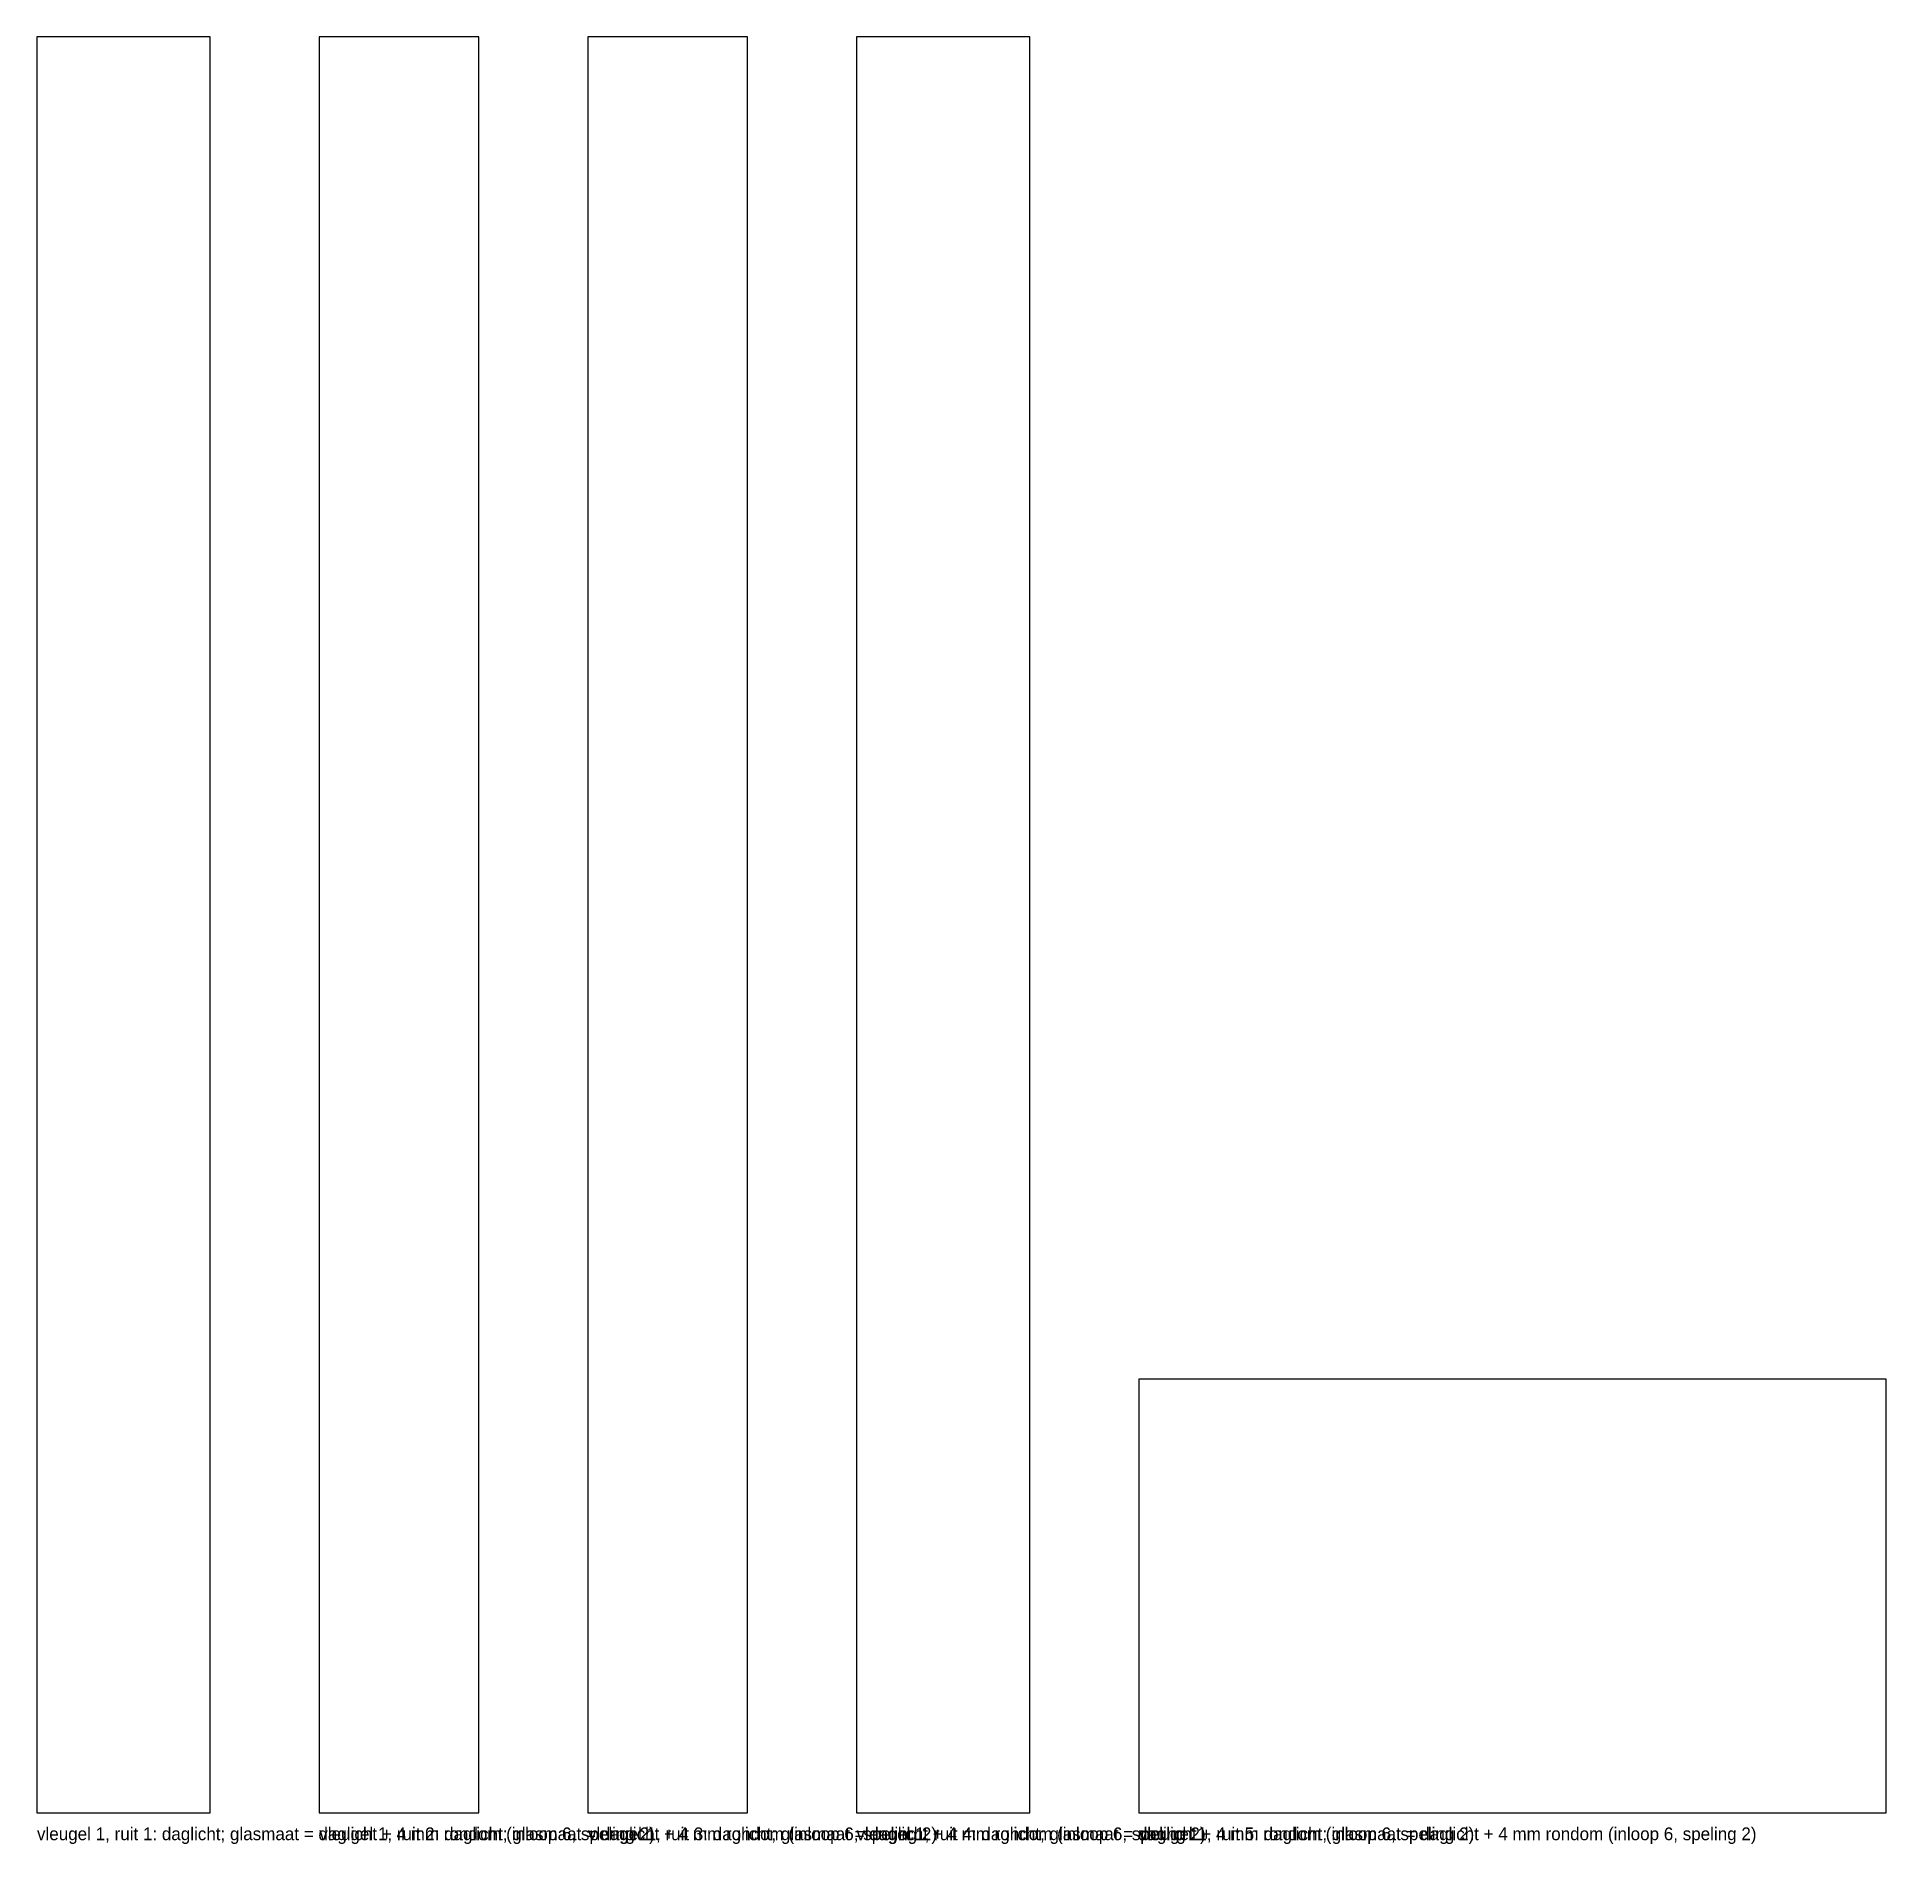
# Model space of a CAD drawing. Header units: millimetres. Extents: x 0 to 2034, y -34 to 1954.
import ezdxf

# ---------------------------------------------------------------- set-up
doc = ezdxf.new("R2010")
doc.units = ezdxf.units.MM

msp = doc.modelspace()

# ---------------------------------------------------------------- linework, layer by layer
at = {"layer": 'DAGLICHT'}
for p, q in [((190.5, 1953.8), (0, 1953.8)), ((0, 1953.8), (0, 0)), ((190.5, 0), (190.5, 1953.8)), ((486, 1953.8), (310.5, 1953.8)), ((310.5, 1953.8), (310.5, 0)), ((486, 0), (486, 1953.8)), ((781.5, 1953.8), (606, 1953.8)), ((606, 1953.8), (606, 0)), ((781.5, 0), (781.5, 1953.8)), ((1092, 1953.8), (901.5, 1953.8)), ((901.5, 1953.8), (901.5, 0)), ((1092, 0), (1092, 1953.8)), ((2034, 477.2), (1212, 477.2)), ((1212, 477.2), (1212, 0)), ((2034, 0), (2034, 477.2)), ((0, 0), (190.5, 0)), ((310.5, 0), (486, 0)), ((606, 0), (781.5, 0)), ((901.5, 0), (1092, 0)), ((1212, 0), (2034, 0))]:
    msp.add_line(p, q, dxfattribs=at)

# ---------------------------------------------------------------- texts
at = {"layer": 'TEKST'}
for s, p in [('vleugel 1, ruit 1: daglicht; glasmaat = daglicht + 4 mm rondom (inloop 6, speling 2)', (0, -30)), ('vleugel 1, ruit 2: daglicht; glasmaat = daglicht + 4 mm rondom (inloop 6, speling 2)', (310.5, -30)), ('vleugel 1, ruit 3: daglicht; glasmaat = daglicht + 4 mm rondom (inloop 6, speling 2)', (606, -30)), ('vleugel 1, ruit 4: daglicht; glasmaat = daglicht + 4 mm rondom (inloop 6, speling 2)', (901.5, -30)), ('vleugel 1, ruit 5: daglicht; glasmaat = daglicht + 4 mm rondom (inloop 6, speling 2)', (1212, -30))]:
    msp.add_text(s, height=14, dxfattribs=at).set_placement(p)

doc.saveas('drawing.dxf')
